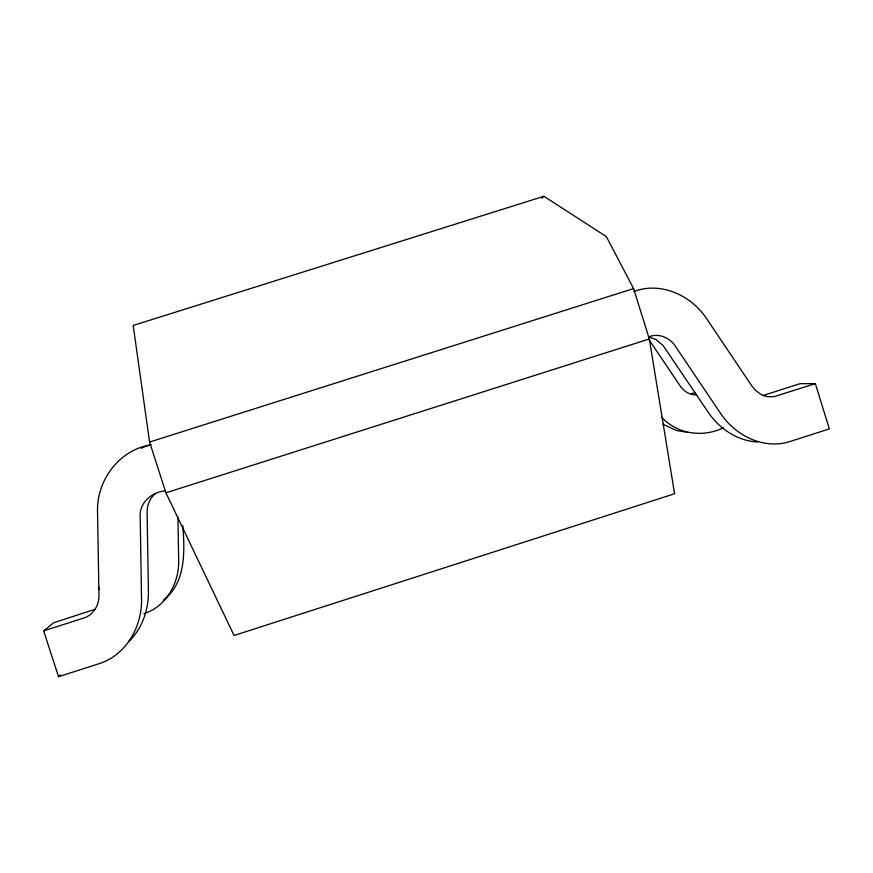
<?xml version="1.0" encoding="UTF-8"?>
<svg xmlns="http://www.w3.org/2000/svg" width="873" height="873" viewBox="0 0 873 873"><rect width="100%" height="100%" fill="white"/><g stroke="black" fill="none" stroke-linecap="round" stroke-linejoin="round"><path stroke-width="1.31" d="M129.106 641.262C142.212 628.374 148.639 609.801 148.421 591.621L147.111 512.418C146.97 505.325 149.818 497.992 155.503 493.561M95.113 609.267L53.81 622.7L43.65 630.884L58.546 676.706L60.302 674.938M541.937 198.182L543.89 196.294L606.331 236.594L633.591 288.581L649.316 338.964L674.589 493.758L234.073 635.479L165.925 492.819L149.578 442.054L133.198 325.465L543.89 196.294M163.36 600.1C186.222 582.935 184.694 550.928 182.828 525.644M143.881 613.708C166.143 606.724 179.325 582.968 178.649 560.422L177.95 517.394M141.077 448.264L144.82 446.834M691.438 393.723L695.257 392.501M633.787 291.571C660.643 281.182 691.394 295.445 706.563 318.59L751.511 385.473L755.309 390.176L761.049 394.487L763.155 395.469L800.028 383.684L815.349 383.629L829.35 428.894L790.283 441.454C763.919 450.097 735.033 435.551 720.476 413.213L675.386 346.265C669.875 337.491 658.187 332.657 648.41 337.043M43.65 630.884L83.273 618.193C93.553 615.41 99.566 604.542 98.944 594.306L97.547 512.407C96.281 480.859 118.761 450.13 150.505 444.837M815.349 383.629L774.1 396.637L767.52 396.702L763.155 395.469M723.39 427.759C703.103 437.799 677.372 434.252 661.843 417.403M58.546 676.706L99.151 663.655C126.279 655.132 142.375 626.203 141.535 598.714L140.182 516.794C139.167 502.641 151.815 492.099 165.15 490.833M165.925 492.819L649.316 338.964M149.578 442.054L633.591 288.581M146.064 446.354L151.204 444.728M696.654 394.847C689.79 395.338 683.428 391.06 679.827 385.44L648.825 339.444M686.876 432.2L676.619 430.531L662.923 424.256M757.6 442.011C737.489 441.018 719.33 428.687 708.243 412.296L663.142 345.566L655.874 339.488L649.501 337.284M98.42 586.743L99.26 589.34"/></g></svg>
